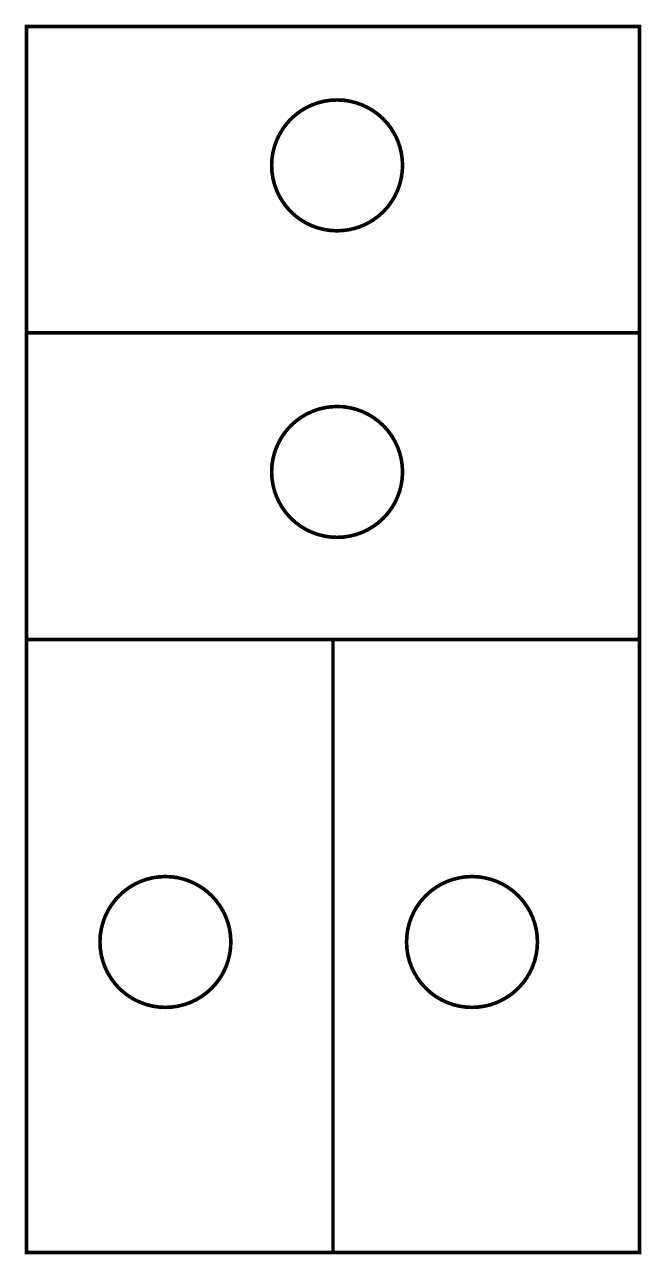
# Model space of a CAD drawing. Extents: x 0 to 60, y 0 to 120.
import ezdxf

# ---------------------------------------------------------------- set-up
doc = ezdxf.new("R2010")
doc.units = 0
doc.layers.get('0').update_dxf_attribs({"linetype": 'CONTINUOUS'})

msp = doc.modelspace()

# ---------------------------------------------------------------- linework, layer by layer
at = {"color": 0, "const_width": 0.35278}
for points in [[(36.9794, 90.1847), (60.1765, 90.1847), (60.1765, 120.185), (0.17638, 120.185), (0.17638, 82.9867)], [(0.17638, 90.1847), (36.9794, 90.1847)], [(60.1765, 90.1847), (60.1765, 60.1846), (0.17638, 60.1846)], [(0.17638, 82.9867), (0.17638, 36.9876)], [(0.17638, 36.9876), (0.17638, 0.18457), (30.1764, 0.18457), (30.1764, 60.1846)], [(60.1765, 60.1846), (60.1765, 0.18457), (30.1764, 0.18457)]]:
    msp.add_lwpolyline(points, dxfattribs=at)
for points in [[(31.2044, 112.956), (31.8254, 112.863), (32.4354, 112.711), (33.0265, 112.499), (33.5944, 112.231), (34.1335, 111.907), (34.6385, 111.533), (35.1035, 111.111), (35.5254, 110.646), (35.8994, 110.141), (35.989, 109.992), (36.2235, 109.602), (36.4915, 109.034), (36.7035, 108.443), (36.8554, 107.833), (36.9485, 107.212), (36.9794, 106.584), (36.9485, 105.956), (36.9394, 105.896), (36.8554, 105.335), (36.7035, 104.725), (36.4915, 104.134), (36.2235, 103.566), (35.8994, 103.027), (35.5254, 102.522), (35.1035, 102.057), (34.8203, 101.8), (34.6385, 101.635), (34.1335, 101.261), (33.5944, 100.937), (33.0265, 100.669), (32.4354, 100.457), (31.8254, 100.305), (31.2044, 100.212), (30.7525, 100.19), (30.5764, 100.181), (29.9485, 100.212), (29.3275, 100.305), (28.7175, 100.457), (28.1265, 100.669), (27.5585, 100.937), (27.0194, 101.261), (26.5144, 101.635), (26.3326, 101.8), (26.0494, 102.057), (25.6275, 102.522), (25.2535, 103.027), (24.9304, 103.566), (24.6615, 104.134), (24.4494, 104.725), (24.2974, 105.335), (24.2135, 105.896), (24.2044, 105.956), (24.1744, 106.584), (24.2044, 107.212), (24.2974, 107.833), (24.4494, 108.443), (24.6614, 109.034), (24.9304, 109.602), (25.1642, 109.992), (25.2535, 110.141), (25.6275, 110.646), (26.0494, 111.111), (26.5144, 111.533), (27.0194, 111.907), (27.5585, 112.231), (28.1264, 112.499), (28.7175, 112.711), (29.3274, 112.863), (29.9485, 112.956), (30.5764, 112.986), (31.2046, 112.958), (31.2044, 112.956)], [(31.2044, 82.9563), (31.8254, 82.8633), (32.4354, 82.7113), (33.0265, 82.4993), (33.5944, 82.2312), (34.1335, 81.9072), (34.6385, 81.5332), (35.1035, 81.1112), (35.5254, 80.6462), (35.8994, 80.1412), (35.989, 79.9924), (36.2235, 79.6022), (36.4915, 79.0343), (36.7035, 78.4432), (36.8554, 77.8333), (36.9485, 77.2124), (36.9794, 76.5843), (36.9485, 75.9563), (36.9394, 75.8962), (36.8554, 75.3353), (36.7035, 74.7253), (36.4915, 74.1343), (36.2235, 73.5663), (35.8994, 73.0272), (35.5254, 72.5222), (35.1035, 72.0574), (34.8203, 71.8003), (34.6385, 71.6353), (34.1335, 71.2613), (33.5944, 70.9372), (33.0265, 70.6693), (32.4354, 70.4572), (31.8254, 70.3053), (31.2044, 70.2122), (30.7525, 70.19), (30.5764, 70.1812), (29.9485, 70.2122), (29.3275, 70.3053), (28.7175, 70.4572), (28.1265, 70.6693), (27.5585, 70.9372), (27.0194, 71.2613), (26.5144, 71.6353), (26.3326, 71.8003), (26.0494, 72.0572), (25.6275, 72.5222), (25.2535, 73.0272), (24.9304, 73.5663), (24.6615, 74.1343), (24.4494, 74.7253), (24.2974, 75.3353), (24.2135, 75.8962), (24.2044, 75.9563), (24.1744, 76.5843), (24.2044, 77.2122), (24.2974, 77.8333), (24.4494, 78.4432), (24.6614, 79.0343), (24.9304, 79.6022), (25.1642, 79.9922), (25.2535, 80.1412), (25.6275, 80.6462), (26.0494, 81.1112), (26.5144, 81.5332), (27.0194, 81.9072), (27.5585, 82.2312), (28.1264, 82.4993), (28.7175, 82.7113), (29.3274, 82.8633), (29.9485, 82.9563), (30.5764, 82.9862), (31.2046, 82.9578), (31.2044, 82.9563)], [(7.40479, 31.2126), (7.49778, 31.8336), (7.64979, 32.4436), (7.86182, 33.0346), (8.12978, 33.6026), (8.45378, 34.1417), (8.82781, 34.6467), (9.24978, 35.1117), (9.71479, 35.5336), (10.2198, 35.9076), (10.3688, 35.9972), (10.7588, 36.2317), (11.3268, 36.4996), (11.9178, 36.7117), (12.5278, 36.8636), (13.1488, 36.9567), (13.7768, 36.9876), (14.4047, 36.9567), (14.4647, 36.9476), (15.0258, 36.8636), (15.6358, 36.7117), (16.2268, 36.4996), (16.7949, 36.2317), (17.3339, 35.9076), (17.8388, 35.5336), (18.3039, 35.1117), (18.5608, 34.8285), (18.7258, 34.6465), (19.0999, 34.1417), (19.4239, 33.6026), (19.6918, 33.0346), (19.9037, 32.4436), (20.0558, 31.8336), (20.1487, 31.2126), (20.1711, 30.7607), (20.1799, 30.5846), (20.1487, 29.9567), (20.0558, 29.3356), (19.9037, 28.7256), (19.6918, 28.1346), (19.4239, 27.5667), (19.0999, 27.0276), (18.7258, 26.5226), (18.5608, 26.3408), (18.3039, 26.0576), (17.8388, 25.6356), (17.3339, 25.2617), (16.7949, 24.9386), (16.2268, 24.6696), (15.6358, 24.4576), (15.0258, 24.3056), (14.4647, 24.2215), (14.4047, 24.2125), (13.7768, 24.1825), (13.1488, 24.2125), (12.5278, 24.3056), (11.9178, 24.4576), (11.3268, 24.6696), (10.7588, 24.9386), (10.3688, 25.1724), (10.2198, 25.2615), (9.71479, 25.6356), (9.24978, 26.0575), (8.82781, 26.5226), (8.45378, 27.0275), (8.12983, 27.5665), (7.86182, 28.1346), (7.64979, 28.7256), (7.49778, 29.3356), (7.40479, 29.9567), (7.37478, 30.5846), (7.40338, 31.2126), (7.40479, 31.2126)], [(37.4049, 31.2126), (37.4978, 31.8336), (37.6499, 32.4436), (37.8618, 33.0346), (38.1299, 33.6026), (38.4539, 34.1417), (38.8279, 34.6467), (39.2499, 35.1117), (39.7149, 35.5336), (40.2199, 35.9076), (40.3688, 35.9972), (40.7589, 36.2317), (41.3268, 36.4996), (41.9179, 36.7117), (42.5278, 36.8636), (43.1487, 36.9567), (43.7768, 36.9876), (44.4049, 36.9567), (44.4649, 36.9476), (45.0258, 36.8636), (45.6358, 36.7117), (46.2268, 36.4996), (46.7949, 36.2317), (47.3339, 35.9076), (47.8389, 35.5336), (48.3039, 35.1117), (48.5608, 34.8285), (48.7258, 34.6465), (49.0999, 34.1417), (49.4239, 33.6026), (49.6918, 33.0346), (49.9039, 32.4436), (50.0558, 31.8336), (50.1489, 31.2126), (50.1711, 30.7607), (50.1799, 30.5846), (50.1489, 29.9567), (50.0558, 29.3356), (49.9039, 28.7256), (49.6918, 28.1346), (49.4239, 27.5667), (49.0999, 27.0276), (48.7258, 26.5226), (48.5608, 26.3408), (48.3039, 26.0576), (47.8389, 25.6356), (47.3339, 25.2617), (46.7949, 24.9386), (46.2268, 24.6696), (45.6358, 24.4576), (45.0258, 24.3056), (44.4649, 24.2215), (44.4049, 24.2125), (43.7768, 24.1825), (43.1489, 24.2125), (42.5278, 24.3056), (41.9179, 24.4576), (41.3269, 24.6696), (40.7589, 24.9386), (40.3689, 25.1724), (40.2199, 25.2615), (39.7149, 25.6356), (39.2499, 26.0575), (38.8279, 26.5226), (38.4539, 27.0275), (38.1299, 27.5665), (37.8618, 28.1346), (37.6499, 28.7256), (37.4978, 29.3356), (37.4049, 29.9567), (37.3749, 30.5846), (37.3829, 30.7606), (37.4049, 31.2126)]]:
    msp.add_lwpolyline(points, close=True, dxfattribs=at)

doc.saveas('drawing.dxf')
